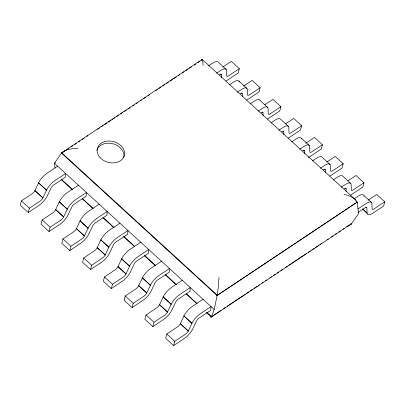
<?xml version="1.0" encoding="UTF-8"?>
<svg xmlns="http://www.w3.org/2000/svg" width="405" height="405" viewBox="0 0 405 405"><rect width="100%" height="100%" fill="white"/><g stroke="black" fill="none" stroke-linecap="round" stroke-linejoin="round"><path stroke-width="0.61" d="M64.765 151.065L61.535 153.211L61.778 152.898L217.105 295.088L217.1 295.498L357.058 202.211L357.119 202.556L355.686 199.928L202.156 59.388L201.558 60.163L201.563 59.879L61.778 152.771L61.54 153.105L217.166 295.559L217.272 295.103M350.365 224.36L351.489 223.616L351.327 224L358.577 213.577L357.139 202.156L357.053 202.495L357.058 202.085L355.661 200.804M221.581 77.684L221.469 74.702A3.483 1.25 -47.5 0 0 219.525 74.768M263.123 115.714L263.007 112.727A3.483 1.25 -47.5 0 0 261.068 112.793M304.666 153.738L304.55 150.756A3.483 1.25 -47.5 0 0 302.606 150.822M325.433 172.753L325.321 169.766A3.483 1.25 -47.5 0 0 323.377 169.837M346.204 191.767L346.093 188.781A3.483 1.25 -47.5 0 0 344.149 188.846M201.563 59.879L201.493 60.102M351.484 223.722L211.461 316.948L206.631 312.66M357.053 202.495L357.058 202.211M363.903 196.359L363.913 196.04M362.657 209.005L367.087 213.384A10.449 3.756 -47.5 0 0 372.919 213.187L383.606 206.084L384.75 201.776L376.761 194.466L368.11 200.212M219.014 277.39L218.168 288.254L217.166 295.559M357.119 202.556L357.139 202.156L217.029 295.544L217.105 295.088M201.624 60.117L201.649 59.824M211.4 316.71L211.375 317.004L211.531 316.725L206.813 312.402M211.294 316.928L214.225 309.506L217.186 295.159L217.029 295.544M57.642 166.172L46.955 173.274A10.449 3.756 -47.5 0 0 38.748 182.407L34.82 190.755A3.483 1.25 -47.5 0 1 32.081 193.798L21.394 200.9L20.25 205.208L28.239 212.519L38.926 205.421A10.449 3.756 -47.5 0 0 47.132 196.288L51.065 187.94A3.483 1.25 -47.5 0 1 53.799 184.898L65.352 177.218L65.63 173.487L54.943 180.584A10.449 3.756 -47.5 0 0 46.737 189.717L42.809 198.065A3.483 1.25 -47.5 0 1 40.07 201.113L29.383 208.21L28.239 212.519M78.413 185.186L67.726 192.289A10.449 3.756 -47.5 0 0 59.52 201.417L55.591 209.77A3.483 1.25 -47.5 0 1 52.852 212.812L42.166 219.915L41.021 224.223L49.01 231.533L59.697 224.431A10.449 3.756 -47.5 0 0 67.903 215.303L71.837 206.95A3.483 1.25 -47.5 0 1 74.571 203.907L86.123 196.233L86.402 192.502L75.715 199.599A10.449 3.756 -47.5 0 0 67.508 208.732L63.58 217.08A3.483 1.25 -47.5 0 1 60.841 220.123M49.01 231.533L50.154 227.225L60.841 220.123M99.184 204.201L88.498 211.299A10.449 3.756 -47.5 0 0 80.291 220.431L76.363 228.779A3.483 1.25 -47.5 0 1 73.624 231.822L62.937 238.925L61.793 243.233L69.781 250.548L80.468 243.445A10.449 3.756 -47.5 0 0 88.675 234.318L92.603 225.965A3.483 1.25 -47.5 0 1 95.342 222.922L106.895 215.242L107.173 211.511L96.486 218.614A10.449 3.756 -47.5 0 0 88.28 227.742L84.351 236.095A3.483 1.25 -47.5 0 1 81.613 239.137L70.926 246.24L69.781 250.548M119.956 223.211L109.269 230.313A10.449 3.756 -47.5 0 0 101.063 239.446L97.129 247.794A3.483 1.25 -47.5 0 1 94.395 250.837L83.708 257.939L82.564 262.248L90.553 269.558L101.24 262.46A10.449 3.756 -47.5 0 0 109.446 253.327L113.375 244.979A3.483 1.25 -47.5 0 1 116.114 241.937L127.666 234.257L127.945 230.526L117.258 237.629A10.449 3.756 -47.5 0 0 109.051 246.756L105.123 255.109A3.483 1.25 -47.5 0 1 102.384 258.152L91.697 265.25L90.553 269.558M140.727 242.225L130.04 249.328A10.449 3.756 -47.5 0 0 121.834 258.456L117.901 266.809A3.483 1.25 -47.5 0 1 115.167 269.851L104.48 276.954L103.336 281.262L111.324 288.573L122.011 281.475A10.449 3.756 -47.5 0 0 130.218 272.342L134.146 263.994A3.483 1.25 -47.5 0 1 136.885 260.952L148.438 253.272L148.716 249.541L138.029 256.638A10.449 3.756 -47.5 0 0 129.823 265.771L125.889 274.119A3.483 1.25 -47.5 0 1 123.155 277.162L112.468 284.264L111.324 288.573M161.499 261.24L150.812 268.343A10.449 3.756 -47.5 0 0 142.606 277.471L138.672 285.824A3.483 1.25 -47.5 0 1 135.938 288.866L125.251 295.964L124.107 300.272L132.096 307.587L142.783 300.485A10.449 3.756 -47.5 0 0 150.989 291.357L154.918 283.004A3.483 1.25 -47.5 0 1 157.656 279.961L169.209 272.287L169.487 268.55L158.8 275.653A10.449 3.756 -47.5 0 0 150.594 284.786L146.661 293.134A3.483 1.25 -47.5 0 1 143.927 296.176L133.24 303.279L132.096 307.587M182.27 280.255L171.583 287.353A10.449 3.756 -47.5 0 0 163.377 296.485L159.443 304.833A3.483 1.25 -47.5 0 1 156.71 307.876L146.023 314.979L144.879 319.287L152.867 326.602L163.554 319.499A10.449 3.756 -47.5 0 0 171.76 310.367L175.689 302.019A3.483 1.25 -47.5 0 1 178.428 298.976L189.98 291.296L190.259 287.565L179.572 294.668A10.449 3.756 -47.5 0 0 171.366 303.796L167.432 312.149A3.483 1.25 -47.5 0 1 164.698 315.191L154.011 322.294L152.867 326.602M203.042 299.265L192.355 306.367A10.449 3.756 -47.5 0 0 184.148 315.5L180.215 323.848A3.483 1.25 -47.5 0 1 177.481 326.891L166.794 333.993L165.65 338.302L173.639 345.612L184.321 338.514A10.449 3.756 -47.5 0 0 192.532 329.381L196.46 321.033A3.483 1.25 -47.5 0 1 199.199 317.991L210.752 310.311L211.03 306.58L200.343 313.683A10.449 3.756 -47.5 0 0 192.137 322.81L188.203 331.163A3.483 1.25 -47.5 0 1 185.47 334.206L174.783 341.304L173.639 345.612M222.715 67.119L231.361 61.373L239.35 68.683L238.206 72.991L227.519 80.094A10.449 3.756 -47.5 0 1 226.02 80.97M243.486 86.133L252.133 80.382L260.121 87.698L258.977 92.006L248.29 99.109A10.449 3.756 -47.5 0 1 246.792 99.984M264.764 104.809L272.904 99.397L280.893 106.712L279.749 111.021L269.062 118.118A10.449 3.756 -47.5 0 1 267.563 118.999M285.535 123.824L293.676 118.412L301.664 125.722L300.52 130.03L289.833 137.133A10.449 3.756 -47.5 0 1 288.335 138.014M305.795 143.173L314.447 137.427L322.436 144.737L321.292 149.045L310.605 156.148A10.449 3.756 -47.5 0 1 308.185 157.434M327.078 161.848L335.218 156.436L343.207 163.752L342.063 168.06L331.376 175.157A10.449 3.756 -47.5 0 1 329.878 176.038M347.849 180.863L355.99 175.451L363.979 182.766L362.834 187.075L352.147 194.172A10.449 3.756 -47.5 0 1 350.649 195.053M61.535 153.211L61.697 152.827L54.447 163.245L55.05 168.055M211.466 316.664L210.868 317.439L210.514 317.014M61.778 152.771L61.606 153.166C65.782 148.858 72.439 148.539 78.099 148.402M351.246 224.056L351.418 223.661L348.811 225.777L347.146 226.486M61.54 153.105L61.778 152.898M351.418 223.661L351.246 223.93L351.489 223.616M221.464 74.809L220.578 73.993M282.892 131.033L283.778 131.741A3.483 1.25 -47.5 0 0 281.834 131.807M304.55 150.862L303.664 150.047M325.321 169.872L324.43 169.062M346.093 188.887L345.202 188.077M365.973 207.087L366.864 207.795A3.483 1.25 -47.5 0 0 364.92 207.861L358.096 212.397M66.339 150.017L68.445 148.62M71.078 146.873L72.652 145.82M74.758 144.423L76.337 143.375M78.443 141.978L80.018 140.93M82.124 139.528L84.23 138.13M86.862 136.384L87.91 135.685M97.382 129.392L99.488 127.99M101.068 126.942L103.169 125.545M104.748 124.497L106.854 123.095M108.434 122.047L111.061 120.3M112.114 119.602L114.747 117.85M116.848 116.453L118.427 115.405M120.533 114.007L122.639 112.605M124.213 111.557L126.32 110.16M127.899 109.112L130.005 107.715M132.632 105.963L134.212 104.915M136.318 103.518L137.897 102.47M139.998 101.068L141.578 100.02M143.684 98.623L145.79 97.225M148.417 95.474L149.47 94.775M155.783 90.583L157.363 89.53M158.942 88.482L161.043 87.085M162.623 86.037L164.729 84.635M166.308 83.587L168.409 82.19M169.989 81.142L172.621 79.39M173.674 78.691L176.302 76.945M178.408 75.548L179.987 74.5M182.093 73.097L184.194 71.7M185.773 70.652L187.88 69.255M189.459 68.202L191.56 66.805M194.192 65.058L195.772 64.01M197.873 62.608L199.452 61.56M55.5 162.547L54.447 163.245L214.225 309.506M208.61 65.853L212.681 63.145A10.449 3.756 -47.5 0 1 218.214 62.127L226.203 69.442M216.599 73.163L220.669 70.46A10.449 3.756 -47.5 0 1 226.501 70.257L226.724 75.851A3.483 1.25 -47.5 0 0 228.668 75.786L239.35 68.683M229.382 84.863L233.452 82.159A10.449 3.756 -47.5 0 1 239.284 81.962M237.37 92.178L241.441 89.475A10.449 3.756 -47.5 0 1 247.273 89.272L247.495 94.866A3.483 1.25 -47.5 0 0 249.44 94.795L260.121 87.698M241.35 93.008L242.241 93.712A3.483 1.25 -47.5 0 0 240.297 93.783M250.153 103.877L254.224 101.174A10.449 3.756 -47.5 0 1 259.757 100.156L267.745 107.467M258.142 111.193L262.212 108.484A10.449 3.756 -47.5 0 1 268.044 108.287L268.267 113.876A3.483 1.25 -47.5 0 0 270.211 113.81M263.007 112.833L262.121 112.023M270.206 113.81L280.893 106.712M270.925 122.892L274.995 120.189A10.449 3.756 -47.5 0 1 280.528 119.171L288.517 126.481M278.913 130.202L282.984 127.499A10.449 3.756 -47.5 0 1 288.816 127.302L289.033 132.891A3.483 1.25 -47.5 0 0 290.977 132.825L301.664 125.722M291.696 141.907L295.766 139.198A10.449 3.756 -47.5 0 1 301.598 139.001M299.685 149.217L303.755 146.514A10.449 3.756 -47.5 0 1 309.587 146.311L309.805 151.905A3.483 1.25 -47.5 0 0 311.749 151.84L322.436 144.737M312.468 160.917L316.538 158.213A10.449 3.756 -47.5 0 1 322.071 157.196L330.06 164.511M320.456 168.232L324.526 165.523A10.449 3.756 -47.5 0 1 330.358 165.326L330.576 170.92A3.483 1.25 -47.5 0 0 332.52 170.849L343.207 163.752M333.239 179.931L337.309 177.228A10.449 3.756 -47.5 0 1 342.843 176.21L350.831 183.521M341.228 187.247L345.298 184.538A10.449 3.756 -47.5 0 1 351.13 184.341L351.348 189.93A3.483 1.25 -47.5 0 0 353.292 189.864L363.979 182.766M354.01 198.946L358.081 196.238A10.449 3.756 -47.5 0 1 363.609 195.225L371.603 202.535M357.924 208.965L366.069 203.553A10.449 3.756 -47.5 0 1 371.901 203.35L372.119 208.945A3.483 1.25 -47.5 0 0 374.063 208.879L384.75 201.776M362.622 209.026L367.092 213.065M211.992 316.315L220.938 310.372M223.57 308.62L225.671 307.223M227.251 306.175L245.141 294.288M246.716 293.24L248.822 291.838M250.401 290.79L252.507 289.393M254.082 288.345L257.241 286.244M258.294 285.545L259.347 284.847M261.974 283.1L263.027 282.401M265.66 280.65L266.713 279.951M269.867 277.855L271.446 276.807M273.552 275.405L275.127 274.357M277.233 272.96L278.812 271.912M280.918 270.515L282.493 269.462M285.125 267.715L287.231 266.318M288.811 265.27L306.696 253.378M308.276 252.33L310.382 250.933M311.956 249.885L314.062 248.488M315.642 247.435L318.801 245.339M319.849 244.64L321.428 243.592M327.215 239.745L328.268 239.046M331.427 236.945L333.006 235.897M335.107 234.5L336.687 233.452M338.793 232.055L340.372 231.002M343 229.255L344.053 228.557M346.685 226.81L348.786 225.408M343.997 194.334C348.214 195.347 352.558 196.784 355.686 199.928M238.985 81.142L246.974 88.457M301.3 138.181L309.288 145.496M61.56 179.445L72.267 189.246M82.509 198.622L93.216 208.423M102.991 217.369L114.169 227.6M123.945 236.545L134.652 246.351M144.428 255.297L155.601 265.528M165.377 274.474L176.55 284.705M186.325 293.65L197.032 303.451M61.094 179.44L72.293 189.687M82.083 198.652L92.816 208.474M103.078 217.87L113.805 227.691M123.601 236.657L134.794 246.903M144.59 255.869L155.323 265.69M165.113 274.656L175.846 284.477M186.108 293.873L196.835 303.694M38.556 182.847L46.545 190.163L38.521 182.873M67.316 209.172L59.327 201.862L67.281 209.198M80.099 220.877L88.087 228.187M100.865 239.887L108.859 247.202M121.637 258.901L129.625 266.212L121.606 258.922M150.397 285.226L142.408 277.916L150.366 285.252M163.18 296.926L171.168 304.241M183.951 315.94L191.94 323.256M80.063 220.897L88.052 228.207M100.835 239.912L108.823 247.222M163.149 296.951L171.138 304.261M183.916 315.966L191.909 323.276M42.884 197.913L34.896 190.598L42.874 197.918M55.667 209.613L63.656 216.928L55.652 209.618M84.427 235.938L76.439 228.628L84.412 235.948M125.97 273.967L117.976 266.652L125.955 273.972M138.748 285.667L146.737 292.977L138.738 285.672M21.394 200.9L29.383 208.21M42.166 219.915L50.154 227.225M62.937 238.925L70.926 246.24M83.708 257.939L91.697 265.25M104.48 276.954L112.468 284.264M125.251 295.964L133.24 303.279M146.023 314.979L154.011 322.294M166.794 333.993L174.783 341.304M202.156 59.388L202.794 60.983L203.082 65.347M357.058 202.085L357.119 202.449M366.874 207.892L367.062 213.091M283.789 131.838L283.895 134.728M242.246 93.813L242.352 96.699M96.871 150.331A13.927 10.702 14.9 0 1 112.949 143.77A13.927 10.702 14.9 0 1 123.808 157.383M105.199 254.953L97.195 247.647L105.199 254.953M159.519 304.682L167.508 311.992L159.519 304.682M188.279 331.007L180.281 323.701L188.279 331.007M100.05 157.56A13.927 10.702 14.9 0 0 123.606 157.332A13.927 10.702 14.9 0 0 108.874 141.031A13.927 10.702 14.9 0 0 100.05 157.56"/></g></svg>
